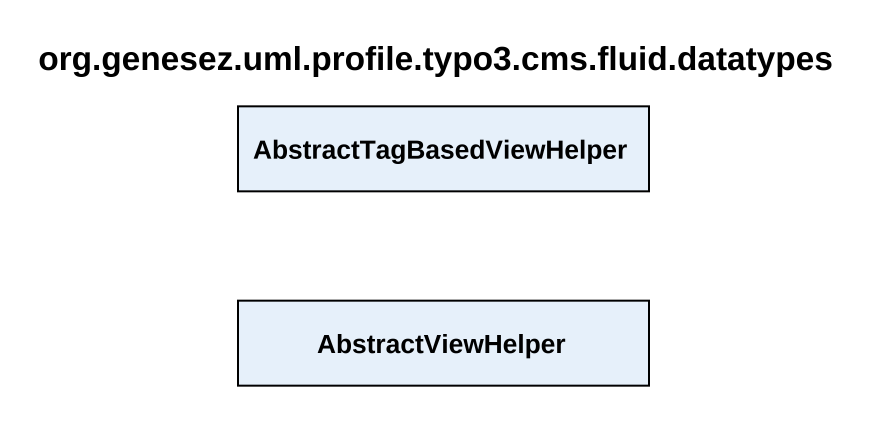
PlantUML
@startuml
title org.genesez.uml.profile.typo3.cms.fluid.datatypes
hide circle
hide empty members
class AbstractTagBasedViewHelper
class AbstractViewHelper
@enduml
